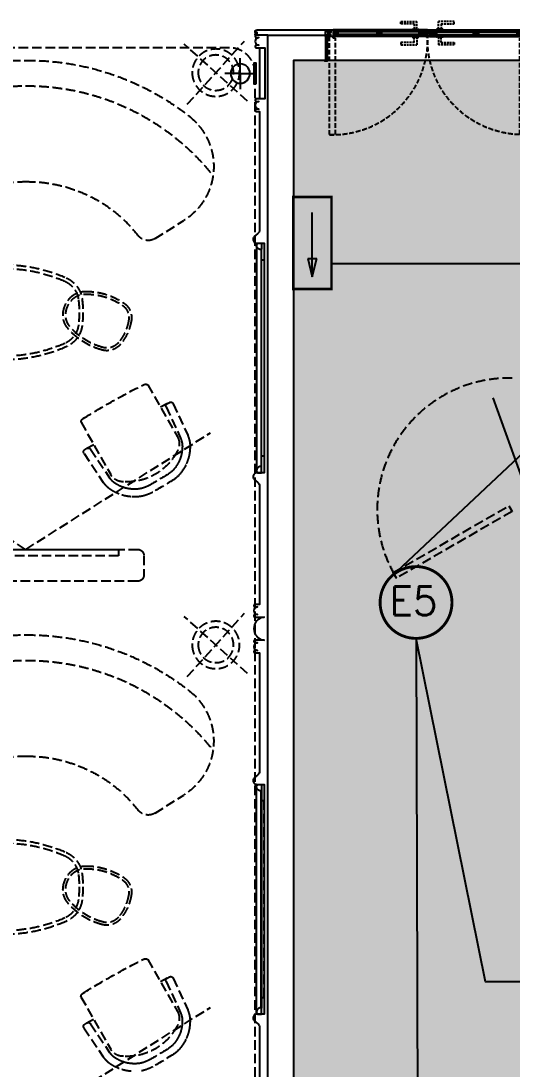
# Model space of a CAD drawing. Extents: x -284868 to 304789, y -137694 to 137894.
# Drawn here: x 131065 to 134906, y -83388 to -75178 of the extents above; entities that cross this region are included whole.
import ezdxf
from ezdxf.enums import TextEntityAlignment as Align

# ---------------------------------------------------------------- set-up
doc = ezdxf.new("R2010")
doc.units = 0
doc.set_wipeout_variables(frame=1)
doc.linetypes.add('DASH', pattern=[0.35, 0.25, -0.1])
doc.linetypes.add('DASHED', pattern=[0.75, 0.5, -0.25])
doc.layers.get('0').update_dxf_attribs({"linetype": 'CONTINUOUS'})
for name, color, linetype in [('0-墙', 4, 'CONTINUOUS'), ('0-消防栓(给排水)', 9, 'CONTINUOUS'), ('0-非设计区域', 251, 'CONTINUOUS'), ('DIM-应急', 1, 'CONTINUOUS'), ('EQUIP-照明', 3, 'CONTINUOUS'), ('P-完成面', 42, 'CONTINUOUS'), ('P-平面家具', 3, 'CONTINUOUS'), ('P-门扇', 6, 'CONTINUOUS')]:
    doc.layers.add(name, color=color, linetype=linetype)
doc.styles.add('_TEL_DIM', font='SIMPLEX', dxfattribs={"width": 0.8, "height": 3.5, "bigfont": 'HZTXT'})

# ---------------------------------------------------------------- blocks, each defined once
blk = doc.blocks.new('A$C5B4E3DF6')
for p, q in [((0, 240), (-658.7, 476.9)), ((-700, 0), (-700, 240)), ((0, 0), (-700, 240)), ((-700, 240), (0, 240)), ((0, 240), (0, 0)), ((0, 0), (-700, 0))]:
    blk.add_line(p, q)
for points in [[(-700, 240), (-541.4, 498.1), (-398.1, 240)], [(-398.1, 240), (-239.5, 498.1), (-96.1, 240)], [(-700, 0), (-700, 240), (0, 0)]]:
    blk.add_solid(points)
blk = doc.blocks.new('A$C3F6147FC')
at = {"xscale": -1, "rotation": 90}
blk.add_blockref('A$C5B4E3DF6', (240, 20700), dxfattribs=at)
blk = doc.blocks.new('*U406')
for p, q in [((-201.7, 244.1), (-201.7, 29.1)), ((-171.9, 135), (-171.9, 217)), ((-171.9, 135), (-171.9, 53))]:
    blk.add_line(p, q)
blk.add_lwpolyline([(-171.9, 53), (-171.9, 53), (-171.9, 217), (-171.9, 217)], close=True)
at = {"color": 250}
blk.add_wipeout([(0.7, 81.6), (3.9, 85), (7, 88.6), (9.8, 92.4), (12.3, 96.4), (14.6, 100.5), (16.6, 104.8), (18.4, 109.1), (19.9, 113.6), (21.1, 118.2), (22, 122.8), (22.6, 127.5), (23, 132.2), (23, 136.9), (22.7, 141.6), (22.2, 146.2), (21.3, 150.9), (20.2, 155.4), (18.7, 159.9), (17, 164.3), (15.1, 168.6), (12.8, 172.8), (10.3, 176.7), (7.6, 180.6), (4.6, 184.2), (1.4, 187.7), (-2, 190.9), (-5.6, 194), (-9.4, 196.8), (-13.4, 199.3), (-17.5, 201.6), (-21.8, 203.6), (-26.1, 205.4), (-30.6, 206.9), (-35.1, 208.1), (-39.8, 209), (-44.4, 209.6), (-49.1, 209.9), (-53.9, 210), (-58.6, 209.7), (-63.2, 209.2), (-67.9, 208.3), (-72.4, 207.2), (-76.9, 205.7), (-81.3, 204), (-85.6, 202), (-89.7, 199.8), (-93.7, 197.3), (-97.6, 194.6), (-101.2, 191.6), (-104.7, 188.4), (-107.9, 185), (-110.9, 181.4), (-113.7, 177.6), (-116.3, 173.6), (-118.6, 169.5), (-120.6, 165.2), (-122.4, 160.9), (-123.9, 156.4), (-125.1, 151.8), (-126, 147.2), (-126.6, 142.5), (-126.9, 137.8), (-127, 133.1), (-126.7, 128.4), (-126.1, 123.8), (-125.3, 119.1), (-124.1, 114.6), (-122.7, 110.1), (-121, 105.7), (-119, 101.4), (-116.8, 97.2), (-114.3, 93.3), (-111.6, 89.4), (-108.6, 85.8), (-105.4, 82.3), (-102, 79.1), (-98.3, 76), (-94.6, 73.2), (-90.6, 70.7), (-86.5, 68.4), (-82.2, 66.4), (-77.9, 64.6), (-73.4, 63.1), (-68.8, 61.9), (-64.2, 61), (-59.5, 60.4), (-54.8, 60.1), (-50.1, 60), (-45.4, 60.3), (-40.7, 60.8), (-36.1, 61.7), (-31.5, 62.8), (-27, 64.3), (-22.7, 66), (-18.4, 68), (-14.2, 70.2), (-10.2, 72.7), (-6.4, 75.4), (-2.8, 78.4)], dxfattribs=at)
for points in [[(-160.4, 135), (-171.9, 135), (-171.9, 219.2), (-160.4, 219.2)], [(-160.4, 53), (-171.9, 53), (-171.9, 135), (-160.4, 135)]]:
    blk.add_hatch(color=256).paths.add_polyline_path(points)
at = {"color": 251}
for q in [(-52, 255), (-171.9, 135), (67.8, 135), (-52, 15)]:
    blk.add_line((-52, 135), q, dxfattribs=at)
blk.add_lwpolyline([(-171.9, 53), (-160.4, 53), (-160.4, 219.2), (-171.9, 219.2)], close=True)
blk.add_circle((-52, 135), 75)
blk = doc.blocks.new('FZ03')
at = {"color": 8}
for p, q in [((-4, 1), (-4, 3)), ((-4, 3), (0, 3)), ((0, 0), (-4, 1)), ((-3, 7), (3, 7)), ((0, 7), (-3, 5)), ((-3, 3), (-3, 7)), ((0, 5), (-3, 4)), ((0, 7), (3, 5)), ((0, 7), (0, 3)), ((0, 5), (3, 4)), ((0, 3), (4, 3)), ((4, 1), (0, 0)), ((3, 3), (3, 7)), ((4, 3), (4, 1))]:
    blk.add_line(p, q, dxfattribs=at)
blk = doc.blocks.new('A$C79893AB6')
at = {"color": 8, "linetype": 'DASHED', "ltscale": 5}
for points in [[(10, 20.3), (0, 20.3), (0, 5.3), (10, 5.3)], [(10, 0), (12, 0), (12, 25), (10, 25)], [(13, 0), (15, 0), (15, 25), (13, 25)], [(15, 20.3), (25, 20.3), (25, 5.3), (15, 5.3)]]:
    blk.add_lwpolyline(points, close=True, dxfattribs=at)
for points in [[(5, 20.3), (5, 5.3)], [(12, 18.5), (13, 18.5)], [(12, 16.5), (13, 16.5)], [(12, 14.5), (13, 14.5)], [(12, 10.5), (13, 10.5)], [(12, 8.5), (13, 8.5)], [(12, 6.5), (13, 6.5)], [(20, 20.3), (20, 5.3)]]:
    blk.add_lwpolyline(points, dxfattribs=at)
blk = doc.blocks.new('A$C36122139')
at = {"color": 8, "linetype": 'DASHED', "ltscale": 30}
for points in [[(670.5, 98.2), (566.4, 98.2), (566.4, 117.2), (689.5, 117.2)], [(670.5, 98.2), (670.5, 57), (689.5, 57), (689.5, 117.2)], [(706.4, 55.5), (706.4, 50), (653.6, 50), (653.6, 55.5)], [(670.5, -48.2), (566.4, -48.2), (566.4, -67.2), (689.5, -67.2)], [(706.4, -5.5), (706.4, 0), (653.6, 0), (653.6, -5.5)], [(670.5, -48.2), (670.5, -7), (689.5, -7), (689.5, -67.2)]]:
    blk.add_lwpolyline(points, dxfattribs=at)
for points in [[(653.6, 55.5, -0.414214), (655.1, 57), (704.9, 57, -0.414214), (706.4, 55.5)], [(653.6, -5.5, 0.414214), (655.1, -7), (704.9, -7, 0.414214), (706.4, -5.5)]]:
    blk.add_lwpolyline(points, format="xyb", dxfattribs=at)
at = {"layer": 'P-门扇'}
for p, q in [((760, 50), (35, 50)), ((760, 0), (35, 0))]:
    blk.add_line(p, q, dxfattribs=at)
at = {"layer": 'P-门扇', "color": 251}
for p, q in [((775, 47), (35, 47)), ((760, 35), (35, 35)), ((760, 15), (35, 15)), ((775, 3), (35, 3))]:
    blk.add_line(p, q, dxfattribs=at)
at = {"layer": 'P-门扇'}
blk.add_lwpolyline([(20, 50), (35, 50), (35, 0), (5, 0), (5, 32), (20, 32)], close=True, dxfattribs=at)
at = {"layer": 'P-门扇', "color": 251, "linetype": 'DASH', "ltscale": 150}
blk.add_lwpolyline([(775, 0, -0.434561), (5, -770, 3.831979)], format="xyb", dxfattribs=at)
blk.add_lwpolyline([(55, -15), (37, -15), (37, 0), (5, 0), (5, -770), (55, -770), (55, -15)], dxfattribs=at)
at = {"layer": 'P-门扇', "color": 251}
for points in [[(75, 15), (75, 35), (35, 35), (35, 15)], [(417.5, 15), (417.5, 35), (377.5, 35), (377.5, 15)], [(760, 15), (760, 35), (705, 35), (705, 15)]]:
    blk.add_lwpolyline(points, close=True, dxfattribs=at)
for points in [[(75, 15), (35, 35)], [(35, 15), (75, 35)], [(417.5, 15), (377.5, 35)], [(377.5, 15), (417.5, 35)], [(760, 15), (705, 35)], [(705, 15), (760, 35)]]:
    blk.add_lwpolyline(points, dxfattribs=at)
at = {"layer": 'P-门扇'}
for points in [[(760, 0), (760, 0), (775, 0), (775, 50), (760, 50)], [(760, 47), (760, 3)]]:
    blk.add_lwpolyline(points, dxfattribs=at)
blk.add_blockref('A$C79893AB6', (-10, 0))
at = {"xscale": -0.7194583547756841, "yscale": 0.7194583547756841, "zscale": 0.7194583547756841}
blk.add_blockref('FZ03', (10, 32.8), dxfattribs=at)
blk = doc.blocks.new('bfrfbrf')
at = {"layer": 'P-平面家具', "color": 251, "linetype": 'DASH', "ltscale": 300}
for p, q in [((517685.6, -1017556.1), (518181.3, -1017108.5)), ((518157.2, -1017580.2), (517709.6, -1017084.5)), ((517685.6, -1022039.4), (518181.3, -1021591.8)), ((518157.2, -1022063.4), (517709.6, -1021567.7))]:
    blk.add_line(p, q, dxfattribs=at)
at = {"layer": 'P-平面家具', "linetype": 'DASH', "ltscale": 300}
for p, q in [((518409.3, -1018631.6), (518184.7, -1018490.9)), ((518465.1, -1019778), (518233.7, -1020185.9)), ((518267.4, -1019925.3), (518153, -1020172.7)), ((518322.3, -1019950.7), (518208.9, -1020196.2)), ((518313.1, -1019923.8), (518297.2, -1019915)), ((518313.1, -1019923.8), (518365.9, -1019952.9)), ((518988.5, -1020071.4), (518756.1, -1020481.1)), ((518914.1, -1020281.7), (518764.3, -1020507.1)), ((518964.9, -1020314.5), (518814, -1020541.8)), ((518941.8, -1020275.1), (518889.3, -1020246.2)), ((518941.8, -1020275.1), (518957.7, -1020283.9)), ((518409.5, -1023132.6), (518184.9, -1022991.9)), ((518465.3, -1024279.1), (518233.9, -1024687)), ((518313.3, -1024424.8), (518297.4, -1024416.1)), ((518267.6, -1024426.3), (518153.2, -1024673.7)), ((518322.5, -1024451.8), (518209.1, -1024697.2)), ((518313.3, -1024424.8), (518366.1, -1024453.9)), ((518988.7, -1024572.4), (518756.3, -1024982.2)), ((518942, -1024776.1), (518889.5, -1024747.3)), ((518914.3, -1024782.7), (518764.5, -1025008.1)), ((518965.1, -1024815.5), (518814.2, -1025042.8)), ((518942, -1024776.1), (518957.9, -1024784.9))]:
    blk.add_line(p, q, dxfattribs=at)
at = {"layer": 'P-平面家具', "color": 251, "linetype": 'DASH', "ltscale": 300}
for points in [[(519420.9, -1021066.6), (517975.8, -1020153.5)], [(519421.5, -1021066.6), (520866.6, -1020153.5)], [(519421.1, -1025567.6), (517976, -1024654.5)]]:
    blk.add_lwpolyline(points, dxfattribs=at)
at = {"layer": 'P-平面家具', "linetype": 'DASH', "ltscale": 300}
blk.add_lwpolyline([(520296.2, -1021066.6), (518546.2, -1021066.6, 0.414214), (518496.2, -1021116.6), (518496.2, -1021266.6, 0.414214), (518546.2, -1021316.6), (520296.2, -1021316.6, 0.414214), (520346.2, -1021266.6), (520346.2, -1021116.6, 0.414214)], format="xyb", close=True, dxfattribs=at)
blk.add_lwpolyline([(520146.2, -1021066.6), (518696.2, -1021066.6), (518696.2, -1021116.6), (520146.2, -1021116.6), (520146.2, -1021066.6)], dxfattribs=at)
for centre in [(517933.4, -1017332.3), (517933.4, -1021815.6)]:
    blk.add_circle(centre, 185.5, dxfattribs=at)
at = {"layer": 'P-平面家具', "color": 251, "linetype": 'DASH', "ltscale": 300}
for centre in [(517933.4, -1017332.3), (517933.4, -1021815.6)]:
    blk.add_circle(centre, 138.5, dxfattribs=at)
at = {"layer": 'P-平面家具', "linetype": 'DASH', "ltscale": 300}
for centre, radius, start, end in [((519407.7, -1019286), 2050, 89.64861, 128.15173), ((519433.7, -1019286), 2050, 51.8729, 90.37602), ((519407.7, -1019286), 1850, 89.60929, 141.7162), ((519433.7, -1019286), 1850, 38.30843, 90.41534), ((518450.2, -1018067.2), 500, 128.15173, 237.92952), ((519407.7, -1019286), 1100, 89.33449, 141.97643), ((519433.7, -1019286), 1100, 38.0482, 90.69014), ((518462.4, -1018546.8), 100, 237.92952, 321.97643), ((518483, -1019808.1), 35.1, 62.65311, 120.83278), ((515909, -1024943.1), 5779.1, 57.99326, 63.37246), ((518286.9, -1019933.6), 21.2, 61.17616, 156.84624), ((518302.8, -1019942.4), 21.2, 336.81924, 61.17616), ((518956.7, -1020070.5), 31.8, 358.27255, 61.17616), ((518311.2, -1020256.3), 175.9, 169.01088, 178.66021), ((518387.2, -1020272.5), 253.6, 163.64848, 168.67699), ((518806.8, -1020398.9), 691.8, 160.9147, 163.39178), ((518364.8, -1020267.1), 170.1, 164.33004, 169.72915), ((518662.6, -1020353), 480, 160.9328, 164.06186), ((518329.4, -1020240.2), 110, 150.45161, 213.32807), ((518402.4, -1020259.2), 267.1, 178.48844, 183.28906), ((518525.3, -1020254.7), 390.1, 182.92233, 190.57743), ((518381.5, -1020259.3), 185.8, 177.48419, 182.66529), ((518306.6, -1020255.7), 110.8, 170.18559, 177.65375), ((518536.5, -1020253.6), 340.9, 182.40899, 189.70306), ((518451.8, -1020265.5), 255.3, 190.27815, 205.00264), ((518627.6, -1020098.2), 439.5, 207.42244, 273.72227), ((518931.6, -1020293.7), 21.2, 61.17616, 145.53307), ((518947.4, -1020302.4), 21.2, 325.50606, 61.17616), ((518456.3, -1020264.1), 320.5, 191.18472, 205.81962), ((518484.6, -1020253.4), 290.2, 204.42153, 215.2763), ((518471.3, -1020261), 335.4, 205.17651, 217.95926), ((518413.3, -1020304.9), 262.7, 218.18323, 232.77896), ((518415.7, -1020302.3), 205.8, 215.24038, 232.85465), ((518494.6, -1020202.3), 333.1, 232.42965, 235.65785), ((534196.3, -994385.8), 30549.1, 238.65875, 238.9667), ((518660.4, -1020426.9), 110, 267.79013, 330.45161), ((533122.7, -996402.6), 28327.2, 238.34009, 238.75009), ((518702.5, -1020046.1), 576, 243.68165, 246.67652), ((518540.4, -1020261.1), 340.9, 292.64925, 299.94332), ((518618.6, -1020395.1), 185.8, 299.68702, 304.86812), ((518661.7, -1020456.4), 110.8, 304.69856, 312.16672), ((518620.9, -1020413.4), 170.1, 312.62316, 318.02227), ((518389, -1020207.7), 480, 318.29046, 321.41951), ((518273.1, -1020110.5), 691.8, 318.96052, 321.43762), ((518631.1, -1020207.3), 460.2, 243.71509, 248.75523), ((518566.1, -1020380.5), 275.2, 248.30441, 259.13643), ((518606.2, -1020269.1), 333.1, 246.69445, 249.92266), ((518563, -1020392.6), 202.3, 249.41126, 264.00872), ((518569.2, -1020315.5), 279.6, 264.40408, 278.07509), ((518572.3, -1020326.9), 328.4, 274.14789, 291.04455), ((518575.8, -1020339.1), 255.3, 277.34967, 292.07416), ((518545.6, -1020271.1), 390.1, 291.77488, 299.42998), ((518607.5, -1020377.4), 267.1, 299.06325, 303.86387), ((518658.7, -1020452.8), 175.9, 303.6921, 313.34143), ((518604.4, -1020397.4), 253.6, 313.67532, 318.70383), ((518569, -1020344.4), 311.2, 259.85379, 274.98599), ((519407.9, -1023787), 2050, 89.64861, 128.15173), ((519433.9, -1023787), 2050, 51.8729, 90.37602), ((519407.9, -1023787), 1850, 89.60929, 141.7162), ((519433.9, -1023787), 1850, 38.30843, 90.41534), ((518450.4, -1022568.2), 500, 128.15173, 237.92952), ((519407.9, -1023787), 1100, 89.33449, 141.97643), ((519433.9, -1023787), 1100, 38.0482, 90.69014), ((518462.6, -1023047.8), 100, 237.92952, 321.97643), ((518483.2, -1024309.2), 35.1, 62.65311, 120.83278), ((515909.2, -1029444.2), 5779.1, 57.99326, 63.37246), ((518287.1, -1024434.7), 21.2, 61.17616, 156.84624), ((518303, -1024443.4), 21.2, 336.81924, 61.17616), ((518956.9, -1024571.5), 31.8, 358.27255, 61.17616), ((518311.4, -1024757.3), 175.9, 169.01088, 178.66021), ((518387.4, -1024773.6), 253.6, 163.64848, 168.67699), ((518807, -1024899.9), 691.8, 160.9147, 163.39178), ((518306.8, -1024756.7), 110.8, 170.18559, 177.65375), ((518365, -1024768.1), 170.1, 164.33004, 169.72915), ((518662.8, -1024854), 480, 160.9328, 164.06186), ((518329.6, -1024741.2), 110, 150.45161, 213.32807), ((518402.6, -1024760.2), 267.1, 178.48844, 183.28906), ((518525.5, -1024755.7), 390.1, 182.92233, 190.57743), ((518456.5, -1024765.1), 320.5, 191.18472, 205.81962), ((518381.7, -1024760.3), 185.8, 177.48419, 182.66529), ((518536.7, -1024754.6), 340.9, 182.40899, 189.70306), ((518452, -1024766.5), 255.3, 190.27815, 205.00264), ((518627.8, -1024599.2), 439.5, 207.42244, 273.72227), ((518931.8, -1024794.7), 21.2, 61.17616, 145.53307), ((518947.6, -1024803.5), 21.2, 325.50606, 61.17616), ((518471.5, -1024762), 335.4, 205.17651, 217.95926), ((518484.8, -1024754.4), 290.2, 204.42153, 215.2763), ((518413.5, -1024806), 262.7, 218.18323, 232.77896), ((518415.9, -1024803.3), 205.8, 215.24038, 232.85465), ((518494.8, -1024703.3), 333.1, 232.42965, 235.65785), ((534196.5, -998886.9), 30549.1, 238.65875, 238.9667), ((518660.6, -1024927.9), 110, 267.79013, 330.45161), ((533122.9, -1000903.6), 28327.2, 238.34009, 238.75009), ((518702.7, -1024547.1), 576, 243.68165, 246.67652), ((518606.4, -1024770.1), 333.1, 246.69445, 249.92266), ((518576, -1024840.1), 255.3, 277.34967, 292.07416), ((518540.7, -1024762.1), 340.9, 292.64925, 299.94332), ((518618.8, -1024896.1), 185.8, 299.68702, 304.86812), ((518661.9, -1024957.4), 110.8, 304.69856, 312.16672), ((518621.1, -1024914.4), 170.1, 312.62316, 318.02227), ((518389.2, -1024708.8), 480, 318.29046, 321.41951), ((518604.6, -1024898.4), 253.6, 313.67532, 318.70383), ((518273.3, -1024611.5), 691.8, 318.96052, 321.43762), ((518631.3, -1024708.3), 460.2, 243.71509, 248.75523), ((518566.3, -1024881.5), 275.2, 248.30441, 259.13643), ((518563.2, -1024893.6), 202.3, 249.41126, 264.00872), ((518569.4, -1024816.5), 279.6, 264.40408, 278.07509), ((518572.5, -1024827.9), 328.4, 274.14789, 291.04455), ((518545.8, -1024772.2), 390.1, 291.77488, 299.42998), ((518607.7, -1024878.4), 267.1, 299.06325, 303.86387), ((518658.9, -1024953.9), 175.9, 303.6921, 313.34143)]:
    blk.add_arc(centre, radius, start, end, dxfattribs=at)
for points in [[(519702.2, -1018842.9), (519497.8, -1018823.4), (519291.7, -1018856.8), (519104.1, -1018939.9)], [(519104.1, -1018939.9), (519035.7, -1018970.1), (518988.5, -1019034), (518979.6, -1019107.9)], [(518963, -1019046.3), (518852.2, -1019042.9), (518743.5, -1019074.9), (518652.2, -1019137.6)], [(519076.9, -1019099.5), (519047.7, -1019066.9), (519006.5, -1019047.7), (518963, -1019046.3)], [(518652.2, -1019137.6), (518609, -1019167.4), (518586.6, -1019219.7), (518594.7, -1019272.1)], [(518979.6, -1019107.9), (518975.5, -1019141.7), (518973.5, -1019175.7), (518973.5, -1019209.8)], [(519128.1, -1019212.9), (519123.2, -1019170.8), (519105.3, -1019131.1), (519076.9, -1019099.5)], [(518973.5, -1019209.8), (518973.5, -1019243.9), (518975.5, -1019277.9), (518979.6, -1019311.7)], [(519092.6, -1019333.6), (519120.3, -1019300.1), (519133.2, -1019256.5), (519128.1, -1019212.9)], [(518594.7, -1019272.1), (518605.4, -1019341.4), (518634.8, -1019406.5), (518679.7, -1019460.4)], [(518979.6, -1019311.7), (518988.5, -1019385.7), (519035.7, -1019449.5), (519104.1, -1019479.7)], [(518818.6, -1019506.2), (518926, -1019479.3), (519021.9, -1019418.9), (519092.6, -1019333.6)], [(518679.7, -1019460.4), (518713.6, -1019501.1), (518767.6, -1019518.9), (518818.6, -1019506.2)], [(519104.1, -1019479.7), (519291.7, -1019562.8), (519497.8, -1019596.3), (519702.2, -1019576.8)], [(519702.4, -1023343.9), (519498, -1023324.4), (519291.9, -1023357.8), (519104.3, -1023440.9)], [(519104.3, -1023440.9), (519035.9, -1023471.2), (518988.7, -1023535), (518979.8, -1023608.9)], [(518963.2, -1023547.4), (518852.4, -1023543.9), (518743.7, -1023575.9), (518652.4, -1023638.6)], [(519077.1, -1023600.6), (519047.9, -1023567.9), (519006.7, -1023548.7), (518963.2, -1023547.4)], [(519128.3, -1023714), (519123.4, -1023671.8), (519105.5, -1023632.1), (519077.1, -1023600.6)], [(518652.4, -1023638.6), (518609.2, -1023668.4), (518586.8, -1023720.7), (518594.9, -1023773.1)], [(518979.8, -1023608.9), (518975.7, -1023642.7), (518973.7, -1023676.8), (518973.7, -1023710.8)], [(519008.8, -1023612.4), (519004.8, -1023645), (519002.8, -1023677.9), (519002.8, -1023710.8)], [(518973.7, -1023710.8), (518973.7, -1023744.9), (518975.7, -1023778.9), (518979.8, -1023812.8)], [(519092.8, -1023834.6), (519120.5, -1023801.1), (519133.4, -1023757.5), (519128.3, -1023714)], [(518594.9, -1023773.1), (518605.6, -1023842.4), (518635, -1023907.6), (518679.9, -1023961.4)], [(518818.8, -1024007.2), (518926.2, -1023980.3), (519022.1, -1023919.9), (519092.8, -1023834.6)], [(518979.8, -1023812.8), (518988.7, -1023886.8), (519035.9, -1023950.5), (519104.3, -1023980.8)], [(518679.9, -1023961.4), (518713.8, -1024002.2), (518767.8, -1024019.9), (518818.8, -1024007.2)], [(519104.3, -1023980.8), (519291.9, -1024063.9), (519498, -1024097.3), (519702.4, -1024077.8)]]:
    blk.add_open_spline(points, degree=3, dxfattribs=at)
at = {"layer": 'P-平面家具', "color": 251, "linetype": 'DASH', "ltscale": 300}
for points in [[(519699.4, -1018871.8), (519500, -1018852.8), (519299, -1018885.4), (519115.9, -1018966.4)], [(519115.9, -1018966.4), (519057, -1018992.5), (519016.2, -1019047.6), (519008.6, -1019111.4)], [(518962.5, -1019067.5), (518856.2, -1019064.2), (518751.7, -1019094.9), (518664.2, -1019155.1)], [(519061.4, -1019113.6), (519036, -1019085.3), (519000.2, -1019068.6), (518962.5, -1019067.5)], [(518664.2, -1019155.1), (518627.5, -1019180.4), (518608.6, -1019224.6), (518615.4, -1019269)], [(519008.6, -1019111.4), (519004.6, -1019144), (519002.6, -1019176.9), (519002.6, -1019209.8)], [(519107.3, -1019215.2), (519102.9, -1019177.4), (519086.9, -1019141.9), (519061.4, -1019113.6)], [(519002.6, -1019209.8), (519002.6, -1019242.7), (519004.6, -1019275.6), (519008.6, -1019308.3)], [(519076.4, -1019319.9), (519100.5, -1019290.9), (519111.7, -1019253), (519107.3, -1019215.2)], [(518615.4, -1019269), (518625.5, -1019334.4), (518653.3, -1019396), (518695.7, -1019446.9)], [(518813.4, -1019485.6), (518916.4, -1019459.9), (519008.6, -1019401.9), (519076.4, -1019319.9)], [(519008.6, -1019308.3), (519016.2, -1019372.1), (519057, -1019427.2), (519115.9, -1019453.2)], [(518695.7, -1019446.9), (518724.5, -1019481.3), (518770.1, -1019496.5), (518813.4, -1019485.6)], [(519115.9, -1019453.2), (519299, -1019534.2), (519500, -1019566.8), (519699.4, -1019547.9)], [(519699.7, -1023372.8), (519500.2, -1023353.8), (519299.2, -1023386.4), (519116.1, -1023467.4)], [(519116.1, -1023467.4), (519057.2, -1023493.5), (519016.4, -1023548.6), (519008.8, -1023612.4)], [(518962.7, -1023568.5), (518856.4, -1023565.2), (518751.9, -1023595.9), (518664.4, -1023656.1)], [(519061.6, -1023614.6), (519036.2, -1023586.3), (519000.4, -1023569.7), (518962.7, -1023568.5)], [(518664.4, -1023656.1), (518627.7, -1023681.4), (518608.8, -1023725.6), (518615.6, -1023770)], [(519107.5, -1023716.2), (519103.1, -1023678.5), (519087.1, -1023642.9), (519061.6, -1023614.6)], [(519002.8, -1023710.8), (519002.8, -1023743.7), (519004.8, -1023776.6), (519008.8, -1023809.3)], [(519076.6, -1023821), (519100.7, -1023791.9), (519111.9, -1023754), (519107.5, -1023716.2)], [(518615.6, -1023770), (518625.7, -1023835.4), (518653.5, -1023897), (518695.9, -1023947.9)], [(518813.6, -1023986.7), (518916.6, -1023960.9), (519008.8, -1023902.9), (519076.6, -1023821)], [(519008.8, -1023809.3), (519016.4, -1023873.1), (519057.2, -1023928.2), (519116.1, -1023954.2)], [(518695.9, -1023947.9), (518724.7, -1023982.4), (518770.3, -1023997.5), (518813.6, -1023986.7)], [(519116.1, -1023954.2), (519299.2, -1024035.3), (519500.2, -1024067.9), (519699.7, -1024048.9)]]:
    blk.add_open_spline(points, degree=3, dxfattribs=at)
blk = doc.blocks.new('$equip_U$00000112(caizejiong)')
at = {"color": 3, "const_width": 0.03}
blk.add_lwpolyline([(0.006, 0.375, -1), (0.006, -0.375, -1), (0.006, 0.375, -0.9514)], format="xyb", dxfattribs=at)
blk.add_circle((0.006, 0), 0.375)
for p in [(0.006, 0.375), (-0.369, 0), (0.381, 0), (0.006, -0.375)]:
    blk.add_point(p)
at = {"color": 7, "style": '_TEL_DIM'}
blk.add_attdef('$TEXT$', text='', height=0.3, dxfattribs=at).set_placement((-0.02, 0.016), align=Align.MIDDLE_CENTER)
at = {"color": 7, "style": '_TEL_DIM', "flags": 1}
for tag in ['A', 'REMARK']:
    blk.add_attdef(tag, text='', height=0.00002, dxfattribs=at).set_placement((0, 0), align=Align.MIDDLE_CENTER)
blk = doc.blocks.new('$equip$00002541')
blk.add_hatch(color=256).paths.add_polyline_path([(-0.24, 0.372), (-0.528, 0.3), (-0.24, 0.228)])
for p, q in [((-0.72, 0.6), (-0.72, 0)), ((0.72, 0.6), (-0.72, 0.6)), ((0.72, 0), (0.72, 0.6)), ((-0.24, 0.372), (-0.528, 0.3)), ((-0.24, 0.372), (-0.24, 0.228)), ((-0.528, 0.3), (-0.24, 0.228)), ((-0.72, 0), (0.72, 0))]:
    blk.add_line(p, q)
at = {"color": 7}
blk.add_line((-0.48, 0.3), (0.48, 0.3), dxfattribs=at)
at = {"const_width": 0.04}
blk.add_lwpolyline([(-0.72, 0.6), (-0.72, 0), (0.72, 0), (0.72, 0.6), (-0.72, 0.6), (-0.72, 0)], dxfattribs=at)
for p in [(0, 0.6), (-0.72, 0.3), (0.72, 0.3), (0, 0)]:
    blk.add_point(p)
at = {"color": 7, "style": '_TEL_DIM', "flags": 1}
blk.add_attdef('A', text='', height=0.00002, dxfattribs=at).set_placement((0, 0), align=Align.MIDDLE_CENTER)

msp = doc.modelspace()

# ---------------------------------------------------------------- hatches: boundary and pattern name
at = {"layer": '0-非设计区域', "ltscale": 3}
h = msp.add_hatch(dxfattribs=at)
h.set_pattern_fill('ANGLE', color=256, scale=100)
h.set_pattern_definition([(0, (-290154.35, 278012.8), (0, 698.5), [508, -190.5]), (90, (-290154.35, 278012.8), (-698.5, 4e-14), [508, -190.5])])
h.paths.add_polyline_path([(135496.5, -67385.8), (135496.5, -75488.5), (133196.5, -75488.5), (133196.5, -94382), (134996.5, -94382), (134996.5, -95588.5), (144596.5, -95588.5), (144596.5, -99388.5), (141046.5, -99388.5), (141046.5, -99688.5), (134996.5, -99688.5), (134996.5, -103688.5), (143996.5, -103688.5), (143996.5, -106368.5), (149296.5, -106368.5), (149296.5, -117135.8), (150146.5, -117135.8), (150146.5, -118589), (161147, -118589), (161146.9, -65088), (150146.5, -65088), (150146.5, -67385.8), (148646.5, -67385.8), (148646.5, -65088.5), (136146.5, -65088.5), (136146.5, -67385.8)])

# ---------------------------------------------------------------- linework, layer by layer
at = {"layer": '0-墙', "ltscale": 3}
msp.add_lwpolyline([(133196.5, -95158.5), (133196.5, -95438.5), (132996.5, -95438.5), (132996.5, -75288.5), (133446.5, -75288.5), (133446.5, -75488.5), (133196.5, -75488.5), (133196.5, -95008.5), (133266.5, -95008.5), (133266.5, -95158.5), (133196.5, -95158.5)], dxfattribs=at)
at = {"layer": '0-非设计区域', "ltscale": 3}
msp.add_lwpolyline([(161147, -118589), (161146.9, -65088), (150146.5, -65088), (150146.5, -67385.8), (148646.5, -67385.8), (148646.5, -65088.5), (136146.5, -65088.5), (136146.5, -67385.8), (135496.5, -67385.8), (135496.5, -75488.5), (133196.5, -75488.5), (133196.5, -94382), (134996.5, -94382), (134996.5, -95588.5), (144596.5, -95588.5), (144596.5, -99388.5)], dxfattribs=at)
at = {"layer": 'DIM-应急'}
for points in [[(136458.8, -77079.3), (133494.1, -77079.3)], [(136422.6, -77217.3), (133963.3, -79528.7)], [(134155.9, -80014.9), (134175.1, -86440.8)], [(136784.8, -82704.7), (134700.2, -82704.7), (134157.8, -80014.9)]]:
    msp.add_lwpolyline(points, dxfattribs=at)
at = {"layer": 'P-完成面'}
msp.add_line((132931.5, -75388.5), (132931.5, -75788.5), dxfattribs=at)
at = {"layer": 'P-完成面', "color": 251}
for p, q in [((132906.5, -76923.5), (132906.5, -78703.5)), ((132943.5, -76967), (132943.5, -78668.5)), ((132906.5, -82953.5), (132906.5, -81173.5)), ((132943.5, -82910), (132943.5, -81208.5))]:
    msp.add_line(p, q, dxfattribs=at)
at = {"layer": 'P-完成面'}
for points in [[(132996.5, -75288.5), (132906.5, -75288.5, 1), (132906.5, -75308.5), (132926.5, -75308.5, 1), (132926.5, -75368.5), (132906.5, -75368.5, 1), (132906.5, -75388.5), (132971.5, -75388.5), (132971.5, -75788.5), (132906.5, -75788.5, 1), (132906.5, -75808.5), (132926.5, -75808.5, 1), (132926.5, -75868.5), (132906.5, -75868.5, 1), (132906.5, -75888.5), (132931.5, -75888.5), (132931.5, -76813.5, -0.23273), (132916.5, -76845.5), (132892.7, -76864.5, 0.227838), (132881.5, -76887.9), (132881.5, -76888.1), (132881.5, -76888.5, 0.414214), (132911.5, -76918.5), (132966.5, -76918.5), (132966.5, -78718.5), (132911.5, -78718.5, 0.414214), (132881.5, -78748.5), (132881.5, -78748.9), (132881.5, -78749.1, 0.227838), (132892.7, -78772.5), (132916.5, -78791.5, -0.23273), (132931.5, -78823.5), (132931.5, -79748.5), (132896.5, -79748.5, 1), (132896.5, -79768.5), (132916.5, -79768.5, 1), (132916.5, -79828.5), (132896.5, -79828.5, 1), (132896.5, -79848.5), (132966.5, -79848.5, 0.888889), (132966.5, -80028.5), (132896.5, -80028.5, 1), (132896.5, -80048.5), (132916.5, -80048.5, 1), (132916.5, -80108.5), (132896.5, -80108.5, 1), (132896.5, -80128.5), (132931.5, -80128.5), (132931.5, -81053.5, -0.23273), (132916.5, -81085.5), (132892.7, -81104.5, 0.227838), (132881.5, -81127.9), (132881.5, -81128.1), (132881.5, -81128.5, 0.414214), (132911.5, -81158.5), (132966.5, -81158.5), (132966.5, -82958.5), (132911.5, -82958.5, 0.414214), (132881.5, -82988.5), (132881.5, -82988.9), (132881.5, -82989.1, 0.227838), (132892.7, -83012.5), (132916.5, -83031.5, -0.23273), (132931.5, -83063.5), (132931.5, -83988.5)], [(132896.5, -75280.5, -0.414214), (132898.5, -75278.5), (132911.5, -75278.5), (132911.5, -75268.5), (132898.5, -75268.5, -0.414214), (132896.5, -75266.5), (132896.5, -75263.5, -0.414214), (132911.5, -75248.5), (133486.5, -75248.5), (133486.5, -75263.5), (133471.5, -75263.5)], [(132996.5, -75288.5), (132898.5, -75288.5, -0.414214), (132896.5, -75286.5), (132896.5, -75280.5)], [(132916.5, -76918.5), (132946.5, -76918.5), (132946.5, -76965.5), (132943.5, -76965.5), (132943.5, -76968.5), (132941.5, -76968.5, -0.414214), (132906.5, -76933.5), (132906.5, -76923.5), (132916.5, -76923.5), (132916.5, -76918.5)], [(132916.5, -78718.5), (132946.5, -78718.5), (132946.5, -78671.5), (132943.5, -78671.5), (132943.5, -78668.5), (132941.5, -78668.5, 0.414214), (132906.5, -78703.5), (132906.5, -78713.5), (132916.5, -78713.5), (132916.5, -78718.5)], [(132916.5, -81158.5), (132946.5, -81158.5), (132946.5, -81205.5), (132943.5, -81205.5), (132943.5, -81208.5), (132941.5, -81208.5, -0.414214), (132906.5, -81173.5), (132906.5, -81163.5), (132916.5, -81163.5), (132916.5, -81158.5)], [(132916.5, -82958.5), (132946.5, -82958.5), (132946.5, -82911.5), (132943.5, -82911.5), (132943.5, -82908.5), (132941.5, -82908.5, 0.414214), (132906.5, -82943.5), (132906.5, -82953.5), (132916.5, -82953.5), (132916.5, -82958.5)]]:
    msp.add_lwpolyline(points, format="xyb", dxfattribs=at)
msp.add_lwpolyline([(133471.5, -75298.5), (133446.5, -75298.5), (133446.5, -75260.5), (133471.5, -75260.5)], close=True, dxfattribs=at)
msp.add_lwpolyline([(133461.5, -75298.5), (133461.5, -75493.5), (133441.5, -75493.5), (133441.5, -75488.5), (133446.5, -75488.5)], dxfattribs=at)
at = {"layer": 'P-完成面', "color": 251}
for points in [[(132946.5, -78671.5), (132946.5, -76965.5)], [(132946.5, -81205.5), (132946.5, -82911.5)]]:
    msp.add_lwpolyline(points, dxfattribs=at)
at = {"layer": 'P-平面家具', "linetype": 'DASH', "ltscale": 300}
for points in [[(132946.5, -77048.5), (132966.5, -77048.5), (132966.5, -78588.5), (132946.5, -78588.5)], [(132946.5, -82828.5), (132966.5, -82828.5), (132966.5, -81288.5), (132946.5, -81288.5)]]:
    msp.add_lwpolyline(points, close=True, dxfattribs=at)
at = {"layer": 'P-门扇', "color": 251, "linetype": 'DASH', "ltscale": 300}
msp.add_lwpolyline([(134881.5, -78977.2), (134906.5, -79020.5), (134002.3, -79542.5), (133977.3, -79499.2)], close=True, dxfattribs=at)
msp.add_arc((134881.5, -79006), 1029.9, 88.60901, 211.39099, dxfattribs=at)

# ---------------------------------------------------------------- block references
at = {"layer": '0-消防栓(给排水)', "color": 0}
msp.add_blockref('A$C3F6147FC', (134996.5, -99488.5), dxfattribs=at)
at = {"layer": 'EQUIP-照明', "xscale": 500, "yscale": 500, "zscale": 500, "rotation": 90}
msp.add_blockref('$equip$00002541', (133494.1, -76917.8), dxfattribs=at)
at = {"layer": 'EQUIP-照明', "xscale": 750, "yscale": 750, "zscale": 750}
msp.add_blockref('$equip_U$00000112(caizejiong)', (134151.2, -79733.6), dxfattribs=at).add_auto_attribs({'$TEXT$': 'E5'})
at = {"layer": 'P-门扇'}
msp.add_blockref('A$C36122139', (133471.5, -75298.5), dxfattribs=at)
at = {"layer": 'P-门扇', "xscale": -1}
msp.add_blockref('A$C36122139', (135021.5, -75298.5), dxfattribs=at)

# ---------------------------------------------------------------- next in the draw order: block references
at = {"layer": 'P-平面家具', "linetype": 'DASH', "ltscale": 300, "xscale": -1.008957704772744, "yscale": 1.008957704772744, "zscale": 1.008957704772744, "rotation": 359.9999999999525}
msp.add_blockref('*U406', (132728, -75726.3), dxfattribs=at)

# ---------------------------------------------------------------- next in the draw order: linework, layer by layer
at = {"layer": 'P-平面家具', "color": 251, "linetype": 'DASH', "ltscale": 300}
msp.add_lwpolyline([(132696.5, -75388.5), (124016.5, -75388.5, 0.414214), (123816.5, -75588.5), (123816.5, -84288.5, 0.414214), (124016.5, -84488.5), (132696.5, -84488.5, 0.414214), (132896.5, -84288.5), (132896.5, -75588.5, 0.414214)], format="xyb", close=True, dxfattribs=at)

# ---------------------------------------------------------------- next in the draw order: block references
at = {"layer": 'P-平面家具', "linetype": 'DASH', "ltscale": 300, "xscale": -1}
msp.add_blockref('bfrfbrf', (650522.9, 941749.2), dxfattribs=at)

doc.saveas('drawing.dxf')
